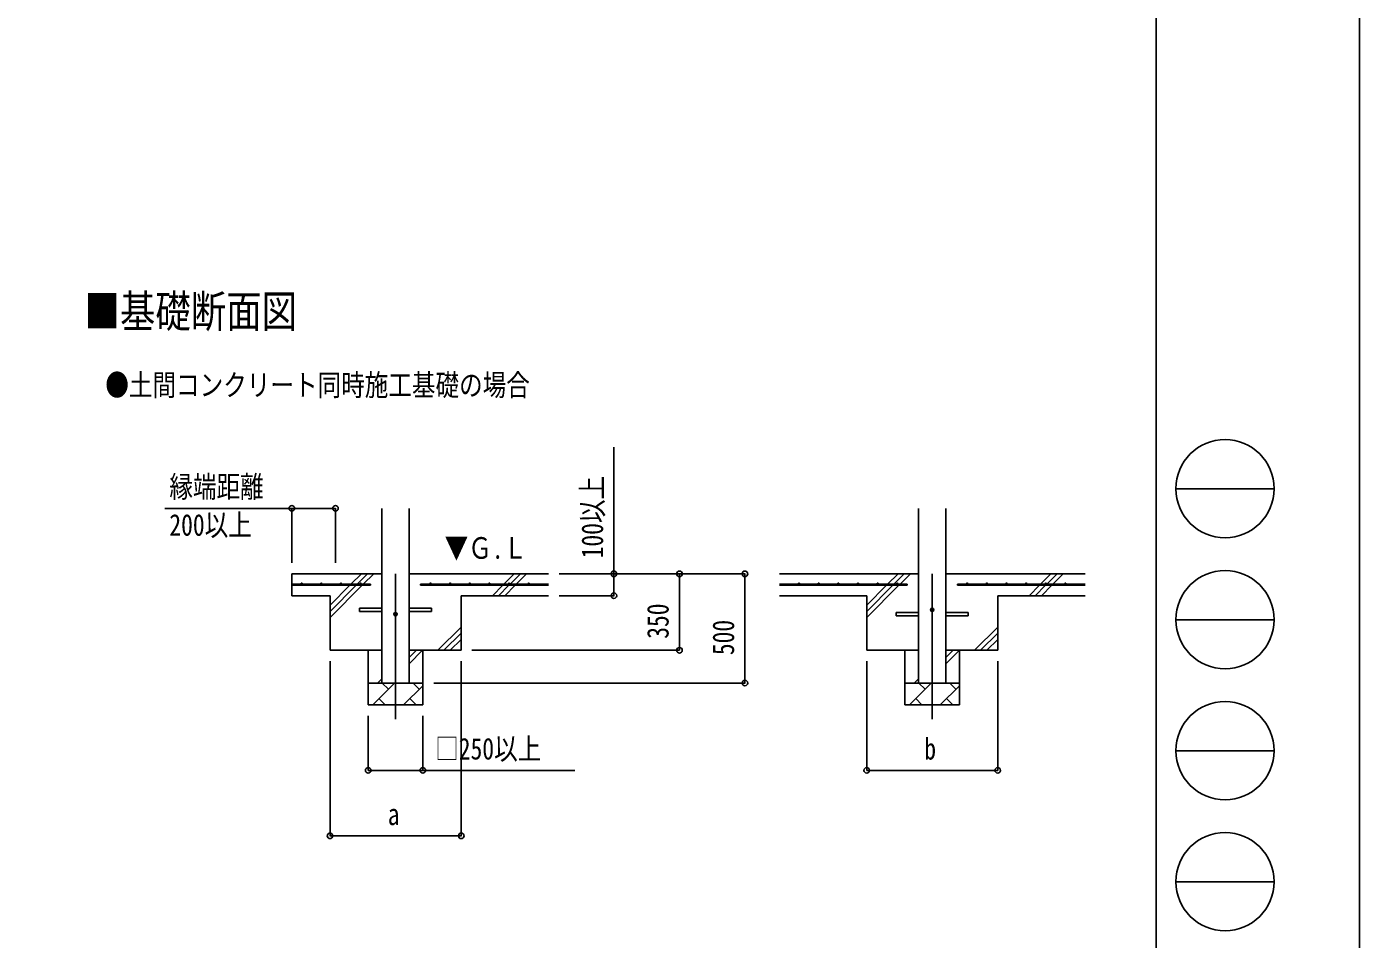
# Model space of a CAD drawing. Units: millimetres, scale not verified. Extents: x -12615 to 12615, y -8910 to 8910.
# Drawn here: x 6513 to 12615, y -4014 to 166 of the extents above; entities that cross this region are included whole.
import ezdxf
from ezdxf.enums import TextEntityAlignment as Align

# ---------------------------------------------------------------- set-up
doc = ezdxf.new("R2010")
doc.units = ezdxf.units.MM
doc.header["$LTSCALE"] = 40
for name, color, linetype in [('0-2_USER1', 3, 'Continuous'), ('0-3_YKK_12', 2, 'Continuous'), ('0-4_YKK_13', 4, 'Continuous'), ('0-5_YKK_A1', 4, 'Continuous'), ('0-6_YKK_D', 6, 'Continuous'), ('0-7_YKK_ZWAK', 7, 'Continuous')]:
    doc.layers.add(name, color=color, linetype=linetype)
doc.styles.add('ＭＳ ゴシック', font='')
doc.styles.get('ＭＳ ゴシック').set_extended_font_data('MS Gothic')

msp = doc.modelspace()

# ---------------------------------------------------------------- linework, layer by layer
at = {"layer": '0-3_YKK_12'}
for p, q in [((8201.88, -2340.08), (8201.88, -3006.03)), ((10659.27, -2340.08), (10659.27, -3006.03))]:
    msp.add_line(p, q, dxfattribs=at)
at = {"layer": '0-4_YKK_13'}
for p, q in [((8036.88, -2497.08), (8139.38, -2497.08)), ((8036.88, -2513.08), (8036.88, -2497.08)), ((8264.38, -2497.08), (8366.88, -2497.08)), ((8366.88, -2497.08), (8366.88, -2513.08)), ((8036.88, -2513.08), (8139.38, -2513.08)), ((8264.38, -2513.08), (8366.88, -2513.08)), ((10494.27, -2517.08), (10596.77, -2517.08)), ((10494.27, -2533.08), (10494.27, -2517.08)), ((10494.27, -2533.08), (10596.77, -2533.08)), ((10721.77, -2517.08), (10824.27, -2517.08)), ((10721.77, -2533.08), (10824.27, -2533.08)), ((10824.27, -2517.08), (10824.27, -2533.08))]:
    msp.add_line(p, q, dxfattribs=at)
for centre in [(10659.27, -2505.08), (8201.88, -2525.08)]:
    msp.add_circle(centre, 8, dxfattribs=at)
at = {"layer": '0-5_YKK_A1'}
for p, q in [((8139.38, -2840.08), (8139.38, -2040.08)), ((8264.38, -2040.08), (8264.38, -2840.08)), ((10596.77, -2840.08), (10596.77, -2040.08)), ((10721.77, -2040.08), (10721.77, -2840.08)), ((8139.38, -2340.08), (7726.88, -2340.08)), ((7726.88, -2340.08), (7726.88, -2440.08)), ((7997.81, -2387.58), (8045.31, -2340.08)), ((8026.09, -2387.58), (8073.59, -2340.08)), ((8054.38, -2387.58), (8101.88, -2340.08)), ((8901.88, -2340.08), (8264.38, -2340.08)), ((8697.81, -2387.58), (8745.31, -2340.08)), ((8726.09, -2387.58), (8773.59, -2340.08)), ((8754.38, -2387.58), (8801.88, -2340.08)), ((10596.77, -2340.08), (9959.27, -2340.08)), ((10455.2, -2387.58), (10502.7, -2340.08)), ((10483.48, -2387.58), (10530.98, -2340.08)), ((10511.77, -2387.58), (10559.27, -2340.08)), ((11359.27, -2340.08), (10721.77, -2340.08)), ((11155.2, -2387.58), (11202.7, -2340.08)), ((11183.48, -2387.58), (11230.98, -2340.08)), ((11211.77, -2387.58), (11259.27, -2340.08)), ((8086.88, -2387.58), (7726.88, -2387.58)), ((8086.88, -2392.58), (7726.88, -2392.58)), ((7901.88, -2440.08), (7726.88, -2440.08)), ((7901.88, -2540.08), (8049.38, -2392.58)), ((7901.88, -2483.52), (7992.81, -2392.58)), ((7901.88, -2511.8), (8021.09, -2392.58)), ((7901.88, -2440.08), (7901.88, -2690.08)), ((8086.88, -2387.58), (8086.88, -2392.58)), ((8316.88, -2387.58), (8901.88, -2387.58)), ((8316.88, -2387.58), (8316.88, -2392.58)), ((8316.88, -2392.58), (8901.88, -2392.58)), ((8901.88, -2440.08), (8501.88, -2440.08)), ((8501.88, -2440.08), (8501.88, -2690.08)), ((8645.31, -2440.08), (8692.81, -2392.58)), ((8673.59, -2440.08), (8721.09, -2392.58)), ((8701.88, -2440.08), (8749.38, -2392.58)), ((10544.27, -2387.58), (9959.27, -2387.58)), ((10544.27, -2392.58), (9959.27, -2392.58)), ((10359.27, -2440.08), (9959.27, -2440.08)), ((10359.27, -2540.08), (10506.77, -2392.58)), ((10359.27, -2483.52), (10450.2, -2392.58)), ((10359.27, -2511.8), (10478.48, -2392.58)), ((10359.27, -2440.08), (10359.27, -2690.08)), ((10544.27, -2387.58), (10544.27, -2392.58)), ((10774.27, -2387.58), (11359.27, -2387.58)), ((10774.27, -2387.58), (10774.27, -2392.58)), ((10774.27, -2392.58), (11359.27, -2392.58)), ((10959.27, -2440.08), (10959.27, -2690.08)), ((10959.27, -2440.08), (11359.27, -2440.08)), ((11102.7, -2440.08), (11150.2, -2392.58)), ((11130.98, -2440.08), (11178.48, -2392.58)), ((11159.27, -2440.08), (11206.77, -2392.58)), ((8395.31, -2690.08), (8501.88, -2583.52)), ((8423.59, -2690.08), (8501.88, -2611.8)), ((10852.7, -2690.08), (10959.27, -2583.52)), ((10880.98, -2690.08), (10959.27, -2611.8)), ((8451.88, -2690.08), (8501.88, -2640.08)), ((10909.27, -2690.08), (10959.27, -2640.08)), ((8139.38, -2690.08), (7901.88, -2690.08)), ((8076.88, -2690.08), (8076.88, -2940.08)), ((8264.38, -2751.75), (8326.05, -2690.08)), ((8264.38, -2723.47), (8297.76, -2690.08)), ((8501.88, -2690.08), (8264.38, -2690.08)), ((8326.88, -2690.08), (8326.88, -2940.08)), ((10596.77, -2690.08), (10359.27, -2690.08)), ((10534.27, -2690.08), (10534.27, -2940.08)), ((10721.77, -2751.75), (10783.43, -2690.08)), ((10721.77, -2723.47), (10755.15, -2690.08)), ((10959.27, -2690.08), (10721.77, -2690.08)), ((10784.27, -2690.08), (10784.27, -2940.08)), ((8326.88, -2840.08), (8076.88, -2840.08)), ((8097.61, -2940.08), (8197.61, -2840.08)), ((8119.48, -2840.08), (8139.38, -2820.18)), ((8169.06, -2868.64), (8140.51, -2840.08)), ((8239.04, -2940.08), (8326.88, -2852.24)), ((8310.48, -2868.64), (8281.93, -2840.08)), ((10784.27, -2840.08), (10534.27, -2840.08)), ((10555, -2940.08), (10655, -2840.08)), ((10576.87, -2840.08), (10596.77, -2820.18)), ((10626.45, -2868.64), (10597.9, -2840.08)), ((10696.42, -2940.08), (10784.27, -2852.24)), ((10767.87, -2868.64), (10739.32, -2840.08)), ((8126.17, -2911.53), (8154.72, -2940.08)), ((8267.59, -2911.53), (8296.14, -2940.08)), ((10583.56, -2911.53), (10612.11, -2940.08)), ((10724.98, -2911.53), (10753.53, -2940.08)), ((8326.88, -2940.08), (8076.88, -2940.08)), ((10784.27, -2940.08), (10534.27, -2940.08))]:
    msp.add_line(p, q, dxfattribs=at)
for centre in [(7771.88, -2385.08), (7861.88, -2385.08), (7951.88, -2385.08), (8041.88, -2385.08), (8361.88, -2385.08), (8451.88, -2385.08), (8541.88, -2385.08), (8631.88, -2385.08), (8721.88, -2385.08), (8811.88, -2385.08), (10049.27, -2385.08), (10139.27, -2385.08), (10229.27, -2385.08), (10319.27, -2385.08), (10409.27, -2385.08), (10499.27, -2385.08), (10819.27, -2385.08), (10909.27, -2385.08), (10999.27, -2385.08), (11089.27, -2385.08), (11179.27, -2385.08), (11269.27, -2385.08)]:
    msp.add_circle(centre, 2.5, dxfattribs=at)
at = {"layer": '0-6_YKK_D'}
for p, q in [((7726.88, -2290.08), (7726.88, -2039.08)), ((7926.88, -2290.08), (7926.88, -2039.08)), ((8951.88, -2340.08), (9202.88, -2340.08)), ((8951.88, -2340.08), (9802.88, -2340.08)), ((8951.88, -2340.08), (9502.88, -2340.08)), ((9501.88, -2340.08), (9501.88, -2690.08)), ((9801.88, -2840.08), (9801.88, -2340.08)), ((8951.88, -2440.08), (9202.88, -2440.08)), ((7901.88, -2740.08), (7901.88, -3541.08)), ((8502.88, -2740.08), (8502.88, -3541.08)), ((8551.88, -2690.08), (9502.88, -2690.08)), ((10359.27, -2740.08), (10359.27, -3241.08)), ((10959.27, -2740.08), (10959.27, -3241.08)), ((8376.88, -2840.08), (9802.88, -2840.08)), ((8076.88, -2990.08), (8076.88, -3241.08)), ((8326.88, -2990.08), (8326.88, -3241.08)), ((10359.27, -3240.08), (10959.27, -3240.08)), ((7901.88, -3540.08), (8502.88, -3540.08))]:
    msp.add_line(p, q, dxfattribs=at)
for points in [[(9201.88, -2440.08), (9201.88, -2340.08), (9201.88, -1759.48)], [(7926.88, -2040.08), (7726.88, -2040.08), (7146.28, -2040.08)], [(8076.88, -3240.08), (8326.88, -3240.08), (9022.68, -3240.08)]]:
    msp.add_lwpolyline(points, dxfattribs=at)
for centre in [(7726.88, -2040.08), (7926.88, -2040.08), (9201.88, -2340.08), (9501.88, -2340.08), (9801.88, -2340.08), (9201.88, -2440.08), (9501.88, -2690.08), (9801.88, -2840.08), (8076.88, -3240.08), (8326.88, -3240.08), (10359.27, -3240.08), (10959.27, -3240.08), (7901.88, -3540.08), (8502.88, -3540.08)]:
    msp.add_circle(centre, 12.75, dxfattribs=at)
at = {"layer": '0-7_YKK_ZWAK'}
for p, q in [((11685.06, 8325), (11685.06, -7575)), ((11775.06, -1950), (12225.06, -1950)), ((11775.06, -2550), (12225.06, -2550)), ((11775.06, -3150), (12225.06, -3150)), ((11775.06, -3750), (12225.06, -3750))]:
    msp.add_line(p, q, dxfattribs=at)
msp.add_lwpolyline([(-12615, -8910), (12615, -8910), (12615, 8910), (-12615, 8910)], close=True, dxfattribs=at)
for centre in [(12000.06, -1950), (12000.06, -2550), (12000.06, -3150), (12000.06, -3750)]:
    msp.add_circle(centre, 225, dxfattribs=at)

# ---------------------------------------------------------------- texts
at = {"layer": '0-2_USER1', "style": 'ＭＳ ゴシック', "width": 0.8}
for s, height, p in [('■基礎断面図', 148.5, (6778.24, -1256.35)), ('●土間コンクリート同時施工基礎の場合', 98.97, (6872.99, -1554.26))]:
    msp.add_text(s, height=height, dxfattribs=at).set_placement(p, align=Align.BOTTOM_LEFT)
at = {"layer": '0-5_YKK_A1', "style": 'ＭＳ ゴシック', "width": 0.8}
msp.add_text('▼Ｇ.Ｌ', height=98.97, dxfattribs=at).set_placement((8426.73, -2300.65), align=Align.BOTTOM_LEFT)
at = {"layer": '0-6_YKK_D', "style": 'ＭＳ ゴシック', "width": 0.8}
for s, p in [('縁端距離', (7166.28, -2020.08)), ('200以上', (7166.28, -2195.08)), ('□250以上', (8383.48, -3220.08)), ('b', (10623.27, -3220.08)), ('a', (8166.38, -3520.08))]:
    msp.add_text(s, height=98.97, dxfattribs=at).set_placement(p, align=Align.BOTTOM_LEFT)
for s, p in [('100以上', (9181.88, -2269.08)), ('350', (9481.88, -2637.48)), ('500', (9781.88, -2712.48))]:
    msp.add_text(s, height=98.97, rotation=90, dxfattribs=at).set_placement(p, align=Align.BOTTOM_LEFT)

doc.saveas('drawing.dxf')
